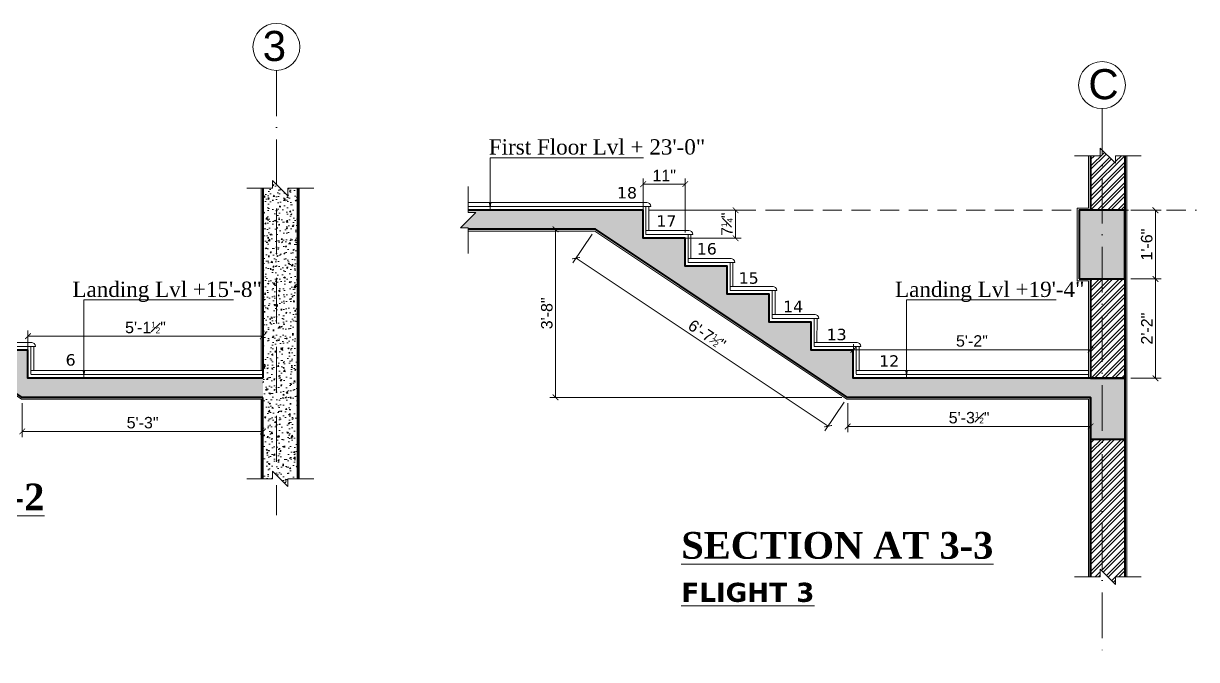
# Model space of a CAD drawing. Header units: inches. Extents: x 10755 to 33653, y -10992 to 10708.
# Drawn here: x 27214.2 to 27521.2, y 3836.1 to 4002.6 of the extents above; entities that cross this region are included whole.
import ezdxf

# ---------------------------------------------------------------- set-up
doc = ezdxf.new("R2010")
doc.units = ezdxf.units.IN
doc.header["$MEASUREMENT"] = 0
for name, pattern in [('ACAD_ISO10W100', [18, 12, -3, 0, -3]), ('DASHED', [0.75, 0.5, -0.25]), ('HIDDEN', [0.375, 0.25, -0.125])]:
    doc.linetypes.add(name, pattern=pattern)
for name, color, linetype, lineweight in [('beam in plan', 241, 'HIDDEN', 20), ('centerline', 9, 'ACAD_ISO10W100', 5), ('dimension element- 8', 5, 'Continuous', 13), ('hatch', 33, 'Continuous', 5), ('hatch- rcc', 252, 'Continuous', 5), ('hatch3', 43, 'Continuous', 5), ('parapet wall', 5, 'Continuous', 18), ('plaster line', 160, 'Continuous', 9), ('secton wall', 32, 'Continuous', 40), ('stair', 3, 'Continuous', 15), ('Text', 150, 'Continuous', 18), ('text- 8', 115, 'Continuous', 18)]:
    doc.layers.add(name, color=color, linetype=linetype, lineweight=lineweight)
doc.layers.add('T-TEXT', color=230, linetype='Continuous')
doc.styles.add('arial', font='arial.ttf')
doc.styles.get("Standard").update_dxf_attribs({"font": 'arial.ttf'})
doc.styles.add('suren', font='times.ttf', dxfattribs={"height": 4})
doc.dimstyles.new('s3', dxfattribs={"dimscale": 3, "dimtxt": 1, "dimasz": 0.5, "dimexe": 0.5, "dimexo": 0.5, "dimgap": 0.25, "dimtad": 1, "dimzin": 3, "dimdsep": 46, "dimlunit": 4, "dimtxsty": 'Standard', "dimblk": 'ARCHTICK', "dimcen": 0, "dimclrd": 256, "dimclre": 256, "dimclrt": 6, "dimadec": 0, "dimazin": 0, "dimtfac": 0.5, "dimtix": 1, "dimtmove": 1, "dimatfit": 3, "dimfxl": 0.5, "dimfrac": 1, "dimtolj": 1, "dimtzin": 0, "dimarcsym": 1})
doc.dimstyles.new('S4', dxfattribs={"dimscale": 4, "dimtxt": 1, "dimasz": 0.5, "dimexe": 0.5, "dimexo": 0.5, "dimgap": 0.25, "dimtad": 1, "dimzin": 3, "dimdsep": 46, "dimlunit": 4, "dimtxsty": 'Standard', "dimblk": 'ARCHTICK', "dimcen": 0, "dimclrd": 256, "dimclre": 256, "dimclrt": 6, "dimadec": 0, "dimazin": 0, "dimtfac": 0.5, "dimtix": 1, "dimtmove": 1, "dimatfit": 3, "dimfxl": 0.5, "dimfrac": 1, "dimtolj": 1, "dimtzin": 0, "dimarcsym": 1})

# ---------------------------------------------------------------- blocks, each defined once
blk = doc.blocks.new('_ArchTick')
at = {"color": 0, "const_width": 0.15}
blk.add_lwpolyline([(-0.5, -0.5), (0.5, 0.5)], dxfattribs=at)
blk = doc.blocks.new('*D2201')
at = {"layer": 'Defpoints', "color": 0, "transparency": 16777216}
for p in [(12495.45, -1005.52), (12433.95, -1016.52), (12495.45, -1016.52)]:
    blk.add_point(p, dxfattribs=at)
at = {"layer": 'dimension element- 8', "lineweight": -2, "transparency": 16777216}
for p, q in [((12433.95, -1015.02), (12433.95, -1004.02)), ((12433.95, -1005.52), (12495.45, -1005.52)), ((12495.45, -1015.02), (12495.45, -1004.02))]:
    blk.add_line(p, q, dxfattribs=at)
at = {"layer": 'dimension element- 8', "lineweight": -2, "transparency": 16777216, "xscale": 1.5, "yscale": 1.5, "zscale": 1.5, "rotation": 180}
blk.add_blockref('_ArchTick', (12433.95, -1005.52), dxfattribs=at)
at = {"layer": 'dimension element- 8', "lineweight": -2, "transparency": 16777216, "xscale": 1.5, "yscale": 1.5, "zscale": 1.5}
blk.add_blockref('_ArchTick', (12495.45, -1005.52), dxfattribs=at)
at = {"layer": 'dimension element- 8', "color": 6, "transparency": 16777216, "insert": (12464.7, -1003.24), "char_height": 3, "attachment_point": 5}
blk.add_mtext('\\A1;5\'-1{\\H0.500000x;\\S1#2;}"', dxfattribs=at)
blk = doc.blocks.new('*D2204')
at = {"layer": 'Defpoints', "color": 0, "transparency": 16777216}
for p in [(12432.44, -1021.52), (12495.45, -1021.52), (12432.44, -1030.45)]:
    blk.add_point(p, dxfattribs=at)
at = {"layer": 'dimension element- 8', "lineweight": -2, "transparency": 16777216}
for p, q in [((12432.44, -1023.02), (12432.44, -1031.95)), ((12495.45, -1023.02), (12495.45, -1031.95)), ((12495.45, -1030.45), (12432.44, -1030.45))]:
    blk.add_line(p, q, dxfattribs=at)
at = {"layer": 'dimension element- 8', "lineweight": -2, "transparency": 16777216, "xscale": 1.5, "yscale": 1.5, "zscale": 1.5, "rotation": 180}
blk.add_blockref('_ArchTick', (12432.44, -1030.45), dxfattribs=at)
at = {"layer": 'dimension element- 8', "lineweight": -2, "transparency": 16777216, "xscale": 1.5, "yscale": 1.5, "zscale": 1.5}
blk.add_blockref('_ArchTick', (12495.45, -1030.45), dxfattribs=at)
at = {"layer": 'dimension element- 8', "color": 6, "transparency": 16777216, "insert": (12463.95, -1028.16), "char_height": 3, "attachment_point": 5}
blk.add_mtext('\\A1;5\'-3"', dxfattribs=at)
blk = doc.blocks.new('*D2207')
at = {"layer": 'Defpoints', "color": 0, "transparency": 16777216}
for p in [(12582.43, -977.52), (12648.39, -1021.52), (12643.36, -1029.06)]:
    blk.add_point(p, dxfattribs=at)
at = {"layer": 'dimension element- 8', "lineweight": -2, "transparency": 16777216}
for p, q in [((12581.6, -978.77), (12576.57, -986.31)), ((12577.4, -985.06), (12643.36, -1029.06)), ((12647.56, -1022.77), (12642.53, -1030.31))]:
    blk.add_line(p, q, dxfattribs=at)
at = {"layer": 'dimension element- 8', "lineweight": -2, "transparency": 16777216, "xscale": 1.5, "yscale": 1.5, "zscale": 1.5}
for p, rotation in [((12577.4, -985.06), 146.2932670444253), ((12643.36, -1029.06), 326.2932670444253)]:
    blk.add_blockref('_ArchTick', p, dxfattribs=dict(at, rotation=rotation))
at = {"layer": 'dimension element- 8', "color": 6, "transparency": 16777216, "insert": (12611.65, -1005.16), "char_height": 3, "attachment_point": 5, "rotation": 326.2933}
blk.add_mtext('\\A1;6\'-7{\\H0.500000x;\\S1#2;}"', dxfattribs=at)
blk = doc.blocks.new('*D2208')
at = {"layer": 'Defpoints', "color": 0, "transparency": 16777216}
for p in [(12648.47, -1021.52), (12712.03, -1021.52), (12712.03, -1029.13)]:
    blk.add_point(p, dxfattribs=at)
at = {"layer": 'dimension element- 8', "lineweight": -2, "transparency": 16777216}
for p, q in [((12648.47, -1023.02), (12648.47, -1030.63)), ((12712.03, -1023.02), (12712.03, -1030.63)), ((12648.47, -1029.13), (12712.03, -1029.13))]:
    blk.add_line(p, q, dxfattribs=at)
at = {"layer": 'dimension element- 8', "lineweight": -2, "transparency": 16777216, "xscale": 1.5, "yscale": 1.5, "zscale": 1.5, "rotation": 180}
blk.add_blockref('_ArchTick', (12648.47, -1029.13), dxfattribs=at)
at = {"layer": 'dimension element- 8', "lineweight": -2, "transparency": 16777216, "xscale": 1.5, "yscale": 1.5, "zscale": 1.5}
blk.add_blockref('_ArchTick', (12712.03, -1029.13), dxfattribs=at)
at = {"layer": 'dimension element- 8', "color": 6, "transparency": 16777216, "insert": (12680.25, -1026.85), "char_height": 3, "attachment_point": 5}
blk.add_mtext('\\A1;5\'-3{\\H0.500000x;\\S1#2;}"', dxfattribs=at)
blk = doc.blocks.new('*D2209')
at = {"layer": 'Defpoints', "color": 0, "transparency": 16777216}
for p in [(12712.03, -1009.06), (12649.95, -1016.52), (12712.03, -1016.52)]:
    blk.add_point(p, dxfattribs=at)
at = {"layer": 'dimension element- 8', "lineweight": -2, "transparency": 16777216}
for p, q in [((12649.95, -1015.02), (12649.95, -1007.56)), ((12649.95, -1009.06), (12712.03, -1009.06)), ((12712.03, -1015.02), (12712.03, -1007.56))]:
    blk.add_line(p, q, dxfattribs=at)
at = {"layer": 'dimension element- 8', "lineweight": -2, "transparency": 16777216, "xscale": 1.5, "yscale": 1.5, "zscale": 1.5, "rotation": 180}
blk.add_blockref('_ArchTick', (12649.95, -1009.06), dxfattribs=at)
at = {"layer": 'dimension element- 8', "lineweight": -2, "transparency": 16777216, "xscale": 1.5, "yscale": 1.5, "zscale": 1.5}
blk.add_blockref('_ArchTick', (12712.03, -1009.06), dxfattribs=at)
at = {"layer": 'dimension element- 8', "color": 6, "transparency": 16777216, "insert": (12680.99, -1006.77), "char_height": 3, "attachment_point": 5}
blk.add_mtext('\\A1;5\'-2"', dxfattribs=at)
blk = doc.blocks.new('*D2210')
at = {"layer": 'Defpoints', "color": 0, "transparency": 16777216}
for p in [(12594.94, -972.52), (12619.13, -972.52), (12594.95, -979.85)]:
    blk.add_point(p, dxfattribs=at)
at = {"layer": 'dimension element- 8', "lineweight": -2, "transparency": 16777216}
for p, q in [((12596.44, -972.52), (12620.63, -972.52)), ((12619.13, -979.85), (12619.13, -972.52)), ((12596.45, -979.85), (12620.63, -979.85))]:
    blk.add_line(p, q, dxfattribs=at)
at = {"layer": 'dimension element- 8', "lineweight": -2, "transparency": 16777216, "xscale": 1.5, "yscale": 1.5, "zscale": 1.5}
for p, rotation in [((12619.13, -972.52), 90), ((12619.13, -979.85), 270)]:
    blk.add_blockref('_ArchTick', p, dxfattribs=dict(at, rotation=rotation))
at = {"layer": 'dimension element- 8', "color": 6, "transparency": 16777216, "insert": (12616.88, -976.19), "char_height": 3, "attachment_point": 5, "rotation": 90}
blk.add_mtext('\\A1;7{\\H0.500000x;\\S1#4;}"', dxfattribs=at)
blk = doc.blocks.new('*D2211')
at = {"layer": 'Defpoints', "color": 0, "transparency": 16777216}
for p in [(12605.95, -965.69), (12594.95, -979.85), (12605.95, -979.85)]:
    blk.add_point(p, dxfattribs=at)
at = {"layer": 'dimension element- 8', "lineweight": -2, "transparency": 16777216}
for p, q in [((12594.95, -978.35), (12594.95, -964.19)), ((12594.95, -965.69), (12605.95, -965.69)), ((12605.95, -978.35), (12605.95, -964.19))]:
    blk.add_line(p, q, dxfattribs=at)
at = {"layer": 'dimension element- 8', "lineweight": -2, "transparency": 16777216, "xscale": 1.5, "yscale": 1.5, "zscale": 1.5, "rotation": 180}
blk.add_blockref('_ArchTick', (12594.95, -965.69), dxfattribs=at)
at = {"layer": 'dimension element- 8', "lineweight": -2, "transparency": 16777216, "xscale": 1.5, "yscale": 1.5, "zscale": 1.5}
blk.add_blockref('_ArchTick', (12605.95, -965.69), dxfattribs=at)
at = {"layer": 'dimension element- 8', "color": 6, "transparency": 16777216, "insert": (12600.45, -963.43), "char_height": 3, "attachment_point": 5}
blk.add_mtext('\\A1;11"', dxfattribs=at)
blk = doc.blocks.new('*D2212')
at = {"layer": 'Defpoints', "color": 0, "transparency": 16777216}
for p in [(12721.03, -990.52), (12721.03, -1016.52), (12729.02, -1016.52)]:
    blk.add_point(p, dxfattribs=at)
at = {"layer": 'dimension element- 8', "lineweight": -2, "transparency": 16777216}
for p, q in [((12722.53, -990.52), (12730.52, -990.52)), ((12729.02, -990.52), (12729.02, -1016.52)), ((12722.53, -1016.52), (12730.52, -1016.52))]:
    blk.add_line(p, q, dxfattribs=at)
at = {"layer": 'dimension element- 8', "lineweight": -2, "transparency": 16777216, "xscale": 1.5, "yscale": 1.5, "zscale": 1.5}
for p, rotation in [((12729.02, -990.52), 90), ((12729.02, -1016.52), 270)]:
    blk.add_blockref('_ArchTick', p, dxfattribs=dict(at, rotation=rotation))
at = {"layer": 'dimension element- 8', "color": 6, "transparency": 16777216, "insert": (12726.76, -1003.52), "char_height": 3, "attachment_point": 5, "rotation": 90}
blk.add_mtext('\\A1;2\'-2"', dxfattribs=at)
blk = doc.blocks.new('*D2213')
at = {"layer": 'Defpoints', "color": 0, "transparency": 16777216}
for p in [(12721.03, -972.52), (12729.02, -972.52), (12721.03, -990.52)]:
    blk.add_point(p, dxfattribs=at)
at = {"layer": 'dimension element- 8', "lineweight": -2, "transparency": 16777216}
for p, q in [((12722.53, -972.52), (12730.52, -972.52)), ((12729.02, -990.52), (12729.02, -972.52)), ((12722.53, -990.52), (12730.52, -990.52))]:
    blk.add_line(p, q, dxfattribs=at)
at = {"layer": 'dimension element- 8', "lineweight": -2, "transparency": 16777216, "xscale": 1.5, "yscale": 1.5, "zscale": 1.5}
for p, rotation in [((12729.02, -972.52), 90), ((12729.02, -990.52), 270)]:
    blk.add_blockref('_ArchTick', p, dxfattribs=dict(at, rotation=rotation))
at = {"layer": 'dimension element- 8', "color": 6, "transparency": 16777216, "insert": (12726.74, -981.52), "char_height": 3, "attachment_point": 5, "rotation": 90}
blk.add_mtext('\\A1;1\'-6"', dxfattribs=at)
blk = doc.blocks.new('*D2214')
at = {"layer": 'Defpoints', "color": 0, "transparency": 16777216}
for p in [(12572.02, -977.52), (12582.43, -977.52), (12648.47, -1021.52)]:
    blk.add_point(p, dxfattribs=at)
at = {"layer": 'dimension element- 8', "lineweight": -2, "transparency": 16777216}
for p, q in [((12580.93, -977.52), (12570.52, -977.52)), ((12572.02, -1021.52), (12572.02, -977.52)), ((12646.97, -1021.52), (12570.52, -1021.52))]:
    blk.add_line(p, q, dxfattribs=at)
at = {"layer": 'dimension element- 8', "lineweight": -2, "transparency": 16777216, "xscale": 1.5, "yscale": 1.5, "zscale": 1.5}
for p, rotation in [((12572.02, -977.52), 90), ((12572.02, -1021.52), 270)]:
    blk.add_blockref('_ArchTick', p, dxfattribs=dict(at, rotation=rotation))
at = {"layer": 'dimension element- 8', "color": 6, "transparency": 16777216, "insert": (12569.74, -999.52), "char_height": 3, "attachment_point": 5, "rotation": 90}
blk.add_mtext('\\A1;3\'-8"', dxfattribs=at)
blk = doc.blocks.new('A$C55F06A0D')
at = {"layer": 'hatch'}
h = blk.add_hatch(dxfattribs=at)
h.set_pattern_fill('ANSI32', color=256, scale=5, style=0)
h.set_pattern_definition([(45, (-14192.8645, -757.1208), (-1.32582521, 1.32582521), []), (45, (-14191.9806, -757.1208), (-1.32582521, 1.32582521), [])])
h.paths.add_polyline_path([(2568.173, 58.334), (2559.173, 58.334), (2559.173, 22.335), (2561.696, 22.335), (2561.696, 24.335), (2565.696, 20.335), (2565.696, 22.335), (2568.173, 22.335)])
h.paths.add_polyline_path([(2559.173, 118.334), (2568.173, 118.334), (2568.173, 132.618), (2565.696, 132.618), (2565.696, 130.618), (2561.696, 134.618), (2561.696, 132.618), (2559.173, 132.618)])
h.paths.add_polyline_path([(2568.173, 100.334), (2559.173, 100.334), (2559.173, 74.334), (2568.173, 74.334)])
at = {"layer": 'hatch- rcc'}
h = blk.add_hatch(dxfattribs=at)
h.set_pattern_fill('AR-CONC', color=256, scale=0.5, style=0)
h.set_pattern_definition([(50, (-8248.994, 1111.943), (3.5863009, -0.3137607), [0.375, -4.125]), (355, (-8248.994, 1111.943), (-0.6937567, 3.7609607), [0.3, -3.3]), (100.451444, (-8248.6952, 1111.917), (2.8925442, 3.4472), [0.318701, -3.5057106]), (46.1842, (-8248.994, 1112.943), (5.3362067, -0.8275964), [0.5625, -6.1875]), (96.635635, (-8248.5494, 1112.874), (4.6733097, 4.870593), [0.4780517, -5.2585688]), (351.184164, (-8248.994, 1112.943), (4.6733097, 4.870593), [0.45, -4.95]), (21, (-8248.494, 1112.693), (2.9845353, -2.01309445), [0.375, -4.125]), (326, (-8248.494, 1112.693), (1.2165767, 3.6257502), [0.3, -3.3]), (71.451445, (-8248.2454, 1112.5253), (4.2011119, 1.6126558), [0.318701, -3.5057106]), (37.5, (-8248.9941, 1111.9431), (0.06079928, 1.66446927), [0, -3.26, 0, -3.35, 0, -3.3125]), (7.5, (-8248.9941, 1111.943), (1.3153477, 1.97205856), [0, -1.91, 0, -3.185, 0, -1.2625]), (327.5, (-8250.1091, 1111.9431), (2.66911218, -0.11277436), [0, -1.25, 0, -3.9, 0, -5.175]), (317.5, (-8250.609, 1111.943), (2.91593085, 0.5005249), [0, -1.625, 0, -2.59, 0, -3.675])])
h.paths.add_polyline_path([(2351.595, 124.108), (2349.119, 124.108), (2349.119, 122.108), (2345.119, 126.108), (2345.119, 124.108), (2342.595, 124.108), (2342.595, 47.988), (2345.119, 47.988), (2345.119, 49.988), (2349.119, 45.988), (2349.119, 47.988), (2351.595, 47.988)])
h = blk.add_hatch(dxfattribs=at)
h.set_pattern_fill('AR-CONC', color=256, scale=0.5, style=0)
h.set_pattern_definition([(50, (-15961.25, 1120.1062), (3.5863009, -0.31376067), [0.375, -4.125]), (355, (-15961.25, 1120.1062), (-0.6937567, 3.7609607), [0.3, -3.3]), (100.451444, (-15960.9512, 1120.08), (2.89254423, 3.44719995), [0.31870096, -3.50571056]), (46.1842, (-15961.25, 1121.106), (5.3362067, -0.8275964), [0.5625, -6.1875]), (96.635635, (-15960.8054, 1121.037), (4.6733097, 4.870593), [0.4780517, -5.2585688]), (351.184164, (-15961.25, 1121.106), (4.6733097, 4.870593), [0.45, -4.95]), (21, (-15960.75, 1120.8562), (2.98453526, -2.01309445), [0.375, -4.125]), (326, (-15960.75, 1120.8562), (1.21657666, 3.6257502), [0.3, -3.3]), (71.451445, (-15960.5014, 1120.6884), (4.2011119, 1.61265576), [0.31870095, -3.50571056]), (37.5, (-15961.2501, 1120.1062), (0.06079928, 1.66446927), [0, -3.26, 0, -3.35, 0, -3.3125]), (7.5, (-15961.2501, 1120.1062), (1.31534769, 1.97205856), [0, -1.91, 0, -3.185, 0, -1.2625]), (327.5, (-15962.3651, 1120.1062), (2.66911218, -0.11277436), [0, -1.25, 0, -3.9, 0, -5.175]), (317.5, (-15962.865, 1120.1062), (2.91593085, 0.5005249), [0, -1.625, 0, -2.59, 0, -3.675])])
h.paths.add_polyline_path([(2237.095, 111.001), (2226.095, 111.001), (2226.095, 118.334), (2155.092, 118.334), (2155.092, 113.334), (2213.582, 113.334), (2279.582, 69.334), (2342.595, 69.334), (2342.595, 74.334), (2281.095, 74.334), (2281.095, 81.667), (2270.095, 81.667), (2270.095, 89.001), (2259.095, 89.001), (2259.095, 96.334), (2248.095, 96.334), (2248.095, 103.667), (2237.095, 103.667)])
h = blk.add_hatch(dxfattribs=at)
h.set_pattern_fill('AR-CONC', color=256, scale=0.5, style=0)
h.set_pattern_definition([(50, (-16353.3384, 1027.826), (3.5863009, -0.31376067), [0.375, -4.125]), (355, (-16353.3384, 1027.826), (-0.6937567, 3.7609607), [0.3, -3.3]), (100.451444, (-16353.0396, 1027.7998), (2.89254423, 3.44719995), [0.31870096, -3.50571056]), (46.1842, (-16353.3384, 1028.826), (5.3362067, -0.8275964), [0.5625, -6.1875]), (96.635635, (-16352.8937, 1028.757), (4.6733097, 4.870593), [0.4780517, -5.2585688]), (351.184164, (-16353.3384, 1028.826), (4.6733097, 4.870593), [0.45, -4.95]), (21, (-16352.8384, 1028.576), (2.98453526, -2.01309445), [0.375, -4.125]), (326, (-16352.8384, 1028.576), (1.21657666, 3.6257502), [0.3, -3.3]), (71.451445, (-16352.5897, 1028.4082), (4.2011119, 1.61265576), [0.31870095, -3.50571056]), (37.5, (-16353.3384, 1027.826), (0.06079928, 1.66446927), [0, -3.26, 0, -3.35, 0, -3.3125]), (7.5, (-16353.3384, 1027.826), (1.31534769, 1.97205856), [0, -1.91, 0, -3.185, 0, -1.2625]), (327.5, (-16354.4534, 1027.826), (2.66911218, -0.11277436), [0, -1.25, 0, -3.9, 0, -5.175]), (317.5, (-16354.9534, 1027.826), (2.91593085, 0.5005249), [0, -1.625, 0, -2.59, 0, -3.675])])
h.paths.add_polyline_path([(2568.173, 118.334), (2556.173, 118.334), (2556.173, 100.334), (2568.173, 100.334)], flags=17)
h.paths.add_polyline_path([(2568.173, 74.334), (2559.173, 74.334), (2497.091, 74.334), (2497.08, 81.667), (2486.08, 81.667), (2486.091, 89.001), (2475.091, 89.001), (2475.092, 96.334), (2464.092, 96.334), (2464.079, 103.667), (2453.091, 103.667), (2453.091, 111.001), (2442.091, 111.001), (2442.079, 118.334), (2436.582, 118.334), (2431.085, 118.334), (2396.259, 118.334), (2396.259, 117.763), (2398.259, 117.763), (2394.259, 113.763), (2396.259, 113.763), (2396.259, 113.334), (2429.577, 113.334), (2495.577, 69.334), (2559.173, 69.334), (2559.173, 58.334), (2568.173, 58.334)])
at = {"layer": 'centerline'}
for p, q in [((2346.095, 154.963), (2346.095, 38.509)), ((2562.173, 144.959), (2562.173, 0.686))]:
    blk.add_line(p, q, dxfattribs=at)
at = {"layer": 'centerline', "linetype": 'Continuous'}
for centre in [(2346.095, 161.101), (2562.173, 151.097)]:
    blk.add_circle(centre, 6.138, dxfattribs=at)
at = {"layer": 'hatch'}
for points in [[(2554.946, 132.618), (2561.696, 132.618), (2561.696, 134.618), (2565.696, 130.618), (2565.696, 132.618), (2572.446, 132.618)], [(2338.369, 124.108), (2345.119, 124.108), (2345.119, 126.108), (2349.119, 122.108), (2349.119, 124.108), (2355.869, 124.108)], [(2396.259, 107.013), (2396.259, 113.763), (2394.259, 113.763), (2398.259, 117.763), (2396.259, 117.763), (2396.259, 124.513)], [(2338.369, 47.988), (2345.119, 47.988), (2345.119, 49.988), (2349.119, 45.988), (2349.119, 47.988), (2355.869, 47.988)], [(2554.946, 22.335), (2561.696, 22.335), (2561.696, 24.335), (2565.696, 20.335), (2565.696, 22.335), (2572.446, 22.335)]]:
    blk.add_lwpolyline(points, dxfattribs=at)
at = {"layer": 'hatch3', "linetype": 'DASHED', "lineweight": 0, "ltscale": 10}
blk.add_line((2436.582, 118.334), (2586.91, 118.334), dxfattribs=at)
at = {"layer": 'parapet wall'}
for p, q in [((2342.095, 124.108), (2342.095, 76.334)), ((2352.095, 124.108), (2352.095, 47.988))]:
    blk.add_line(p, q, dxfattribs=at)
blk.add_lwpolyline([(2342.095, 47.988), (2342.095, 68.834), (2279.43, 68.834), (2213.43, 112.834), (2164.592, 112.834), (2164.592, 69.006)], dxfattribs=at)
at = {"layer": 'plaster line'}
blk.add_line((2558.673, 132.618), (2558.673, 118.834), dxfattribs=at)
for points in [[(2568.673, 132.618), (2568.673, 22.335)], [(2558.673, 118.834), (2555.673, 118.834), (2555.673, 99.834), (2558.673, 99.834), (2558.673, 74.334)], [(2558.673, 22.335), (2558.673, 68.834), (2495.426, 68.834), (2429.426, 112.834), (2396.235, 112.834)]]:
    blk.add_lwpolyline(points, dxfattribs=at)
at = {"layer": 'secton wall'}
for p, q in [((2559.173, 132.618), (2559.173, 118.334)), ((2568.173, 132.618), (2568.173, 22.335)), ((2342.595, 124.108), (2342.595, 74.334)), ((2351.595, 124.108), (2351.595, 47.988)), ((2559.173, 100.334), (2559.173, 74.334)), ((2342.595, 47.988), (2342.595, 69.334)), ((2559.173, 69.334), (2559.173, 22.335))]:
    blk.add_line(p, q, dxfattribs=at)
for points in [[(2431.085, 118.334), (2396.235, 118.334)], [(2568.173, 74.334), (2497.091, 74.334), (2497.08, 81.667), (2486.08, 81.667), (2486.091, 89.001), (2475.091, 89.001), (2475.092, 96.334), (2464.092, 96.334), (2464.079, 103.667), (2453.091, 103.667), (2453.091, 111.001), (2442.091, 111.001), (2442.079, 118.334), (2431.085, 118.334)], [(2342.595, 69.334), (2279.582, 69.334), (2213.582, 113.334), (2155.092, 113.334)], [(2559.173, 22.335), (2559.173, 69.334), (2495.577, 69.334), (2429.577, 113.334), (2396.235, 113.334)], [(2342.595, 74.334), (2281.095, 74.334), (2281.095, 81.667), (2270.095, 81.667), (2270.095, 89.001), (2259.095, 89.001), (2259.095, 96.334), (2248.095, 96.334)], [(2559.173, 74.334), (2568.173, 74.334), (2568.173, 58.334), (2559.173, 58.334), (2559.173, 69.334)]]:
    blk.add_lwpolyline(points, dxfattribs=at)
blk.add_lwpolyline([(2556.173, 100.334), (2568.173, 100.334), (2568.173, 118.334), (2556.173, 118.334)], close=True, dxfattribs=at)
at = {"layer": 'stair', "ltscale": 5}
for p, q in [((2396.259, 120.334), (2443.076, 120.334)), ((2396.259, 119.334), (2443.579, 119.334)), ((2442.817, 119.334), (2442.829, 112.001)), ((2443.567, 119.334), (2443.579, 113.001)), ((2443.579, 119.334), (2444.079, 119.334)), ((2442.829, 113.001), (2454.076, 113.001)), ((2442.829, 112.001), (2454.579, 112.001)), ((2453.829, 112.001), (2453.829, 104.667)), ((2454.579, 112.001), (2454.579, 105.667)), ((2454.579, 112.001), (2455.079, 112.001)), ((2453.829, 105.667), (2465.076, 105.667)), ((2453.829, 104.667), (2465.579, 104.667)), ((2464.841, 104.667), (2464.842, 97.334)), ((2465.579, 104.667), (2466.079, 104.667)), ((2465.591, 104.667), (2465.592, 98.334)), ((2464.842, 98.334), (2476.089, 98.334)), ((2464.842, 97.334), (2476.592, 97.334)), ((2475.842, 97.334), (2475.841, 90.001)), ((2476.592, 97.334), (2476.591, 91.001)), ((2476.592, 97.334), (2477.092, 97.334)), ((2475.841, 91.001), (2487.088, 91.001)), ((2475.841, 90.001), (2487.591, 90.001)), ((2486.841, 90.001), (2486.83, 82.667)), ((2487.591, 90.001), (2487.58, 83.667)), ((2487.591, 90.001), (2488.091, 90.001)), ((2270.845, 83.667), (2282.092, 83.667)), ((2486.83, 83.667), (2498.076, 83.667)), ((2270.845, 82.667), (2282.595, 82.667)), ((2281.845, 82.667), (2281.845, 75.459)), ((2282.595, 82.667), (2283.095, 82.667)), ((2282.595, 82.667), (2282.595, 76.459)), ((2486.83, 82.667), (2498.58, 82.667)), ((2497.83, 82.667), (2497.841, 75.459)), ((2498.58, 82.667), (2499.08, 82.667)), ((2498.58, 82.667), (2498.591, 76.459)), ((2281.845, 76.334), (2342.595, 76.334)), ((2281.845, 75.334), (2342.595, 75.334)), ((2342.595, 74.334), (2342.595, 76.334)), ((2497.841, 76.334), (2558.673, 76.334)), ((2497.841, 75.334), (2558.673, 75.334))]:
    blk.add_line(p, q, dxfattribs=at)
for centre in [(2443.022, 119.276), (2454.022, 111.943), (2465.022, 104.61), (2476.035, 97.276), (2487.034, 89.943), (2282.038, 82.61), (2498.022, 82.61)]:
    blk.add_arc(centre, 1.059, 3.12136, 92.92096, dxfattribs=at)
at = {"layer": 'T-TEXT', "ltscale": 100, "char_height": 7.875, "width": 7.28099, "attachment_point": 1, "style": 'suren'}
for s, insert in [('{\\fArial|b0|i0|c0|p34;3}', (2342.519, 165.285)), ('{\\fArial|b0|i0|c0|p34;C}', (2558.596, 155.281))]:
    blk.add_mtext(s, dxfattribs=dict(at, insert=insert))
at = {"layer": 'Text', "width": 115.98559, "attachment_point": 7}
for s, insert, char_height in [('{\\fTimes New Roman|b1|i0|c0|p18;\\LSECTION AT 2-2}', (2203.736, 39.652), 7), ('{\\fTimes New Roman|b1|i0|c0|p18;\\LSECTION AT 3-3}', (2452.069, 26.982), 7), ('{\\fVerdana|b1|i0|c0|p34;\\LFLIGHT 3}', (2452.069, 15.691), 5)]:
    blk.add_mtext(s, dxfattribs=dict(at, insert=insert, char_height=char_height))
at = {"layer": 'text- 8', "linetype": 'Continuous', "char_height": 4, "attachment_point": 9, "style": 'arial'}
for s, insert, width in [('{\\fTimes New Roman|b0|i0|c0|p18;First Floor Lvl + 23\'-0"}', (2458.335, 132.856), 55.86553), ('{\\fTimes New Roman|b0|i0|c0|p18;Landing Lvl +15\'-8"}', (2342.298, 94.309), 52.06001), ('{\\fTimes New Roman|b0|i0|c0|p18;Landing Lvl +19\'-4"}', (2557.587, 94.309), 52.06001)]:
    blk.add_mtext(s, dxfattribs=dict(at, insert=insert, width=width))
at = {"layer": 'text- 8', "char_height": 3, "attachment_point": 8}
for s, insert in [('{\\fVerdana|b0|i0|c0|p34;18}', (2437.853, 121.349)), ('{\\fVerdana|b0|i0|c0|p34;17}', (2448.18, 114.016)), ('{\\fVerdana|b0|i0|c0|p34;16}', (2458.743, 106.683)), ('{\\fVerdana|b0|i0|c0|p34;15}', (2469.709, 99.031)), ('{\\fVerdana|b0|i0|c0|p34;14}', (2481.331, 91.63)), ('{\\fVerdana|b0|i0|c0|p34;13}', (2492.721, 84.229)), ('{\\fVerdana|b0|i0|c0|p34;6}', (2292.243, 77.586)), ('{\\fVerdana|b0|i0|c0|p34;12}', (2506.477, 77.349))]:
    blk.add_mtext(s, dxfattribs=dict(at, insert=insert))
at = {"layer": 'dimension element- 8'}
for base, p1, p2, picture, middle in [((2453.091, 125.168), (2442.091, 111.001), (2453.091, 111.001), '*D2211', (2447.591, 127.424)), ((2342.595, 85.336), (2281.095, 74.334), (2342.595, 74.334), '*D2201', (2311.845, 87.617)), ((2559.173, 81.8), (2497.091, 74.334), (2559.173, 74.334), '*D2209', (2528.132, 84.082))]:
    dim = blk.add_linear_dim(base=base, p1=p1, p2=p2, dimstyle='s3', dxfattribs=at)
    dim.commit()
    dim.dimension.update_dxf_attribs({"geometry": picture, "text_midpoint": middle, "insert": (-10152.858, 1090.856)})
dim = blk.add_linear_dim(base=(2466.273, 118.334), p1=(2442.091, 111.001), p2=(2442.079, 118.334), angle=90, dimstyle='s3', override={"dimdec": 2}, dxfattribs=at)
dim.commit()
dim.dimension.update_dxf_attribs({"geometry": '*D2210', "text_midpoint": (2464.02, 114.667), "insert": (-10152.858, 1090.856)})
for base, p1, p2, picture, middle in [((2576.161, 118.334), (2568.173, 100.334), (2568.173, 118.334), '*D2213', (2573.879, 109.334)), ((2419.166, 113.334), (2495.613, 69.334), (2429.577, 113.334), '*D2214', (2416.884, 91.334)), ((2576.161, 74.334), (2568.173, 100.334), (2568.173, 74.334), '*D2212', (2573.904, 87.334))]:
    dim = blk.add_linear_dim(base=base, p1=p1, p2=p2, angle=90, dimstyle='s3', dxfattribs=at)
    dim.commit()
    dim.dimension.update_dxf_attribs({"geometry": picture, "text_midpoint": middle, "insert": (-10152.858, 1090.856)})
for p1, p2, distance, picture, middle in [((2429.577, 113.334), (2495.536, 69.334), -9.064, '*D2207', (2458.792, 85.692)), ((2342.595, 69.334), (2279.582, 69.334), 8.926, '*D2204', (2311.089, 62.691)), ((2495.613, 69.334), (2559.173, 69.334), -7.609, '*D2208', (2527.393, 64.008))]:
    dim = blk.add_aligned_dim(p1=p1, p2=p2, distance=distance, dimstyle='s3', dxfattribs=at)
    dim.commit()
    dim.dimension.update_dxf_attribs({"geometry": picture, "text_midpoint": middle, "insert": (-10152.858, 1090.856)})
at = {"layer": 'text- 8', "linetype": 'Continuous'}
for points in [[(2402.046, 118.334), (2402.046, 132.056), (2442.217, 132.056)], [(2295.726, 74.334), (2295.726, 94.884), (2334.882, 94.884)], [(2511.016, 74.334), (2511.016, 94.884), (2550.172, 94.884)]]:
    blk.add_leader(points, dimstyle='S4', override={"dimgap": 0.25, "dimtad": 0}, dxfattribs=at)

msp = doc.modelspace()

# ---------------------------------------------------------------- block references
at = {"layer": 'beam in plan'}
msp.add_blockref('A$C55F06A0D', (24934.305, 3835.374), dxfattribs=at)

doc.saveas('drawing.dxf')
